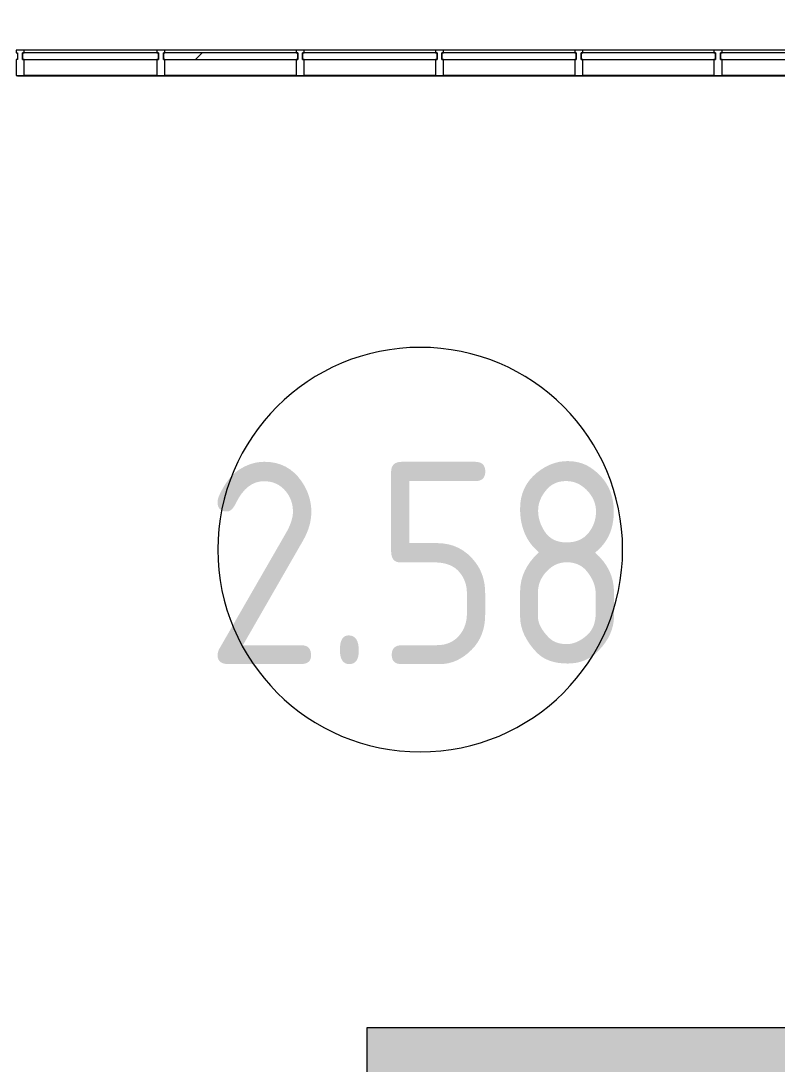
# Model space of a CAD drawing. Header units: millimetres. Extents: x 11693 to 241752, y -8553 to 29926.
# Drawn here: x 96530 to 101200, y 8935 to 15381 of the extents above; entities that cross this region are included whole.
import ezdxf

# ---------------------------------------------------------------- set-up
doc = ezdxf.new("R2010")
doc.units = ezdxf.units.MM
for name, color, linetype, lineweight in [('A-AREA-IDEN', 7, 'Continuous', 9), ('A-DETL', 7, 'Continuous', 5), ('A-GLAZ-CURT-2', 7, 'Continuous', 5), ('A-GLAZ-CWMG-2', 7, 'Continuous', 5)]:
    doc.layers.add(name, color=color, linetype=linetype, lineweight=lineweight)
doc.layers.add('A-DETL-GENF-2', color=7, linetype='Continuous', lineweight=9, true_color=0x4994b4, transparency=0.4)
doc.layers.add('A-FLOR-1', color=7, linetype='Continuous', lineweight=5, true_color=0xaaaaaa)
doc.styles.add('GOST Common_3', font='GOST_Common.ttf', dxfattribs={"width": 0.9, "height": 1250})

# ---------------------------------------------------------------- blocks, each defined once
blk = doc.blocks.new('Системная панель - Стекло - 40мм-23997895-Общий план 2 этажа с размещением фрагментов 2_1-2_7')
at = {"layer": 'A-GLAZ-CURT-2'}
for p, q in [((420, 0), (-420, 0)), ((-420, 0), (-420, -40)), ((420, -40), (420, 0)), ((-420, -40), (420, -40))]:
    blk.add_line(p, q, dxfattribs=at)
blk = doc.blocks.new('Прямоугольный импост - Импост структурный с накладкой - 160мм-23771928-Общий план 2 этажа с размещением фрагментов 2_1-2_7')
at = {"layer": 'A-GLAZ-CWMG-2'}
for p, q in [((7630, 15200), (6810, 15200)), ((7630, 15043), (6810, 15043))]:
    blk.add_line(p, q, dxfattribs=at)
blk = doc.blocks.new('Прямоугольный импост - Импост структурный с накладкой - 160мм-23997897-Общий план 2 этажа с размещением фрагментов 2_1-2_7')
at = {"layer": 'A-GLAZ-CWMG-2'}
for p, q in [((0, 140), (-50, 140)), ((-50, 140), (-50, 40)), ((0, 40), (0, 140)), ((-50, 40), (-40, 40)), ((-40, 0), (-50, 0)), ((-50, 0), (-50, -17)), ((-40, 40), (-40, 0)), ((-10, 0), (-10, 40)), ((-10, 40), (0, 40)), ((0, 0), (-10, 0)), ((0, -17), (0, 0)), ((-50, -17), (0, -17))]:
    blk.add_line(p, q, dxfattribs=at)
blk = doc.blocks.new('Системная панель - Стекло - 40мм-23997899-Общий план 2 этажа с размещением фрагментов 2_1-2_7')
at = {"layer": 'A-GLAZ-CURT-2'}
for p, q in [((415, 0), (-415, 0)), ((-415, 0), (-415, -40)), ((415, -40), (415, 0)), ((-415, -40), (415, -40))]:
    blk.add_line(p, q, dxfattribs=at)
blk = doc.blocks.new('Прямоугольный импост - Импост структурный с накладкой - 160мм-23771909-Общий план 2 этажа с размещением фрагментов 2_1-2_7')
at = {"layer": 'A-GLAZ-CWMG-2'}
for p, q in [((11930, 15200), (11120, 15200)), ((11930, 15043), (11120, 15043))]:
    blk.add_line(p, q, dxfattribs=at)
blk = doc.blocks.new('Прямоугольный импост - Импост структурный с накладкой - 160мм-23997894-Общий план 2 этажа с размещением фрагментов 2_1-2_7')
at = {"layer": 'A-GLAZ-CWMG-2'}
for p, q in [((-25, 40), (-25, 140)), ((-25, 140), (25, 140)), ((25, 140), (25, 40)), ((-15, 40), (-25, 40)), ((-25, -17), (-25, 0)), ((-25, 0), (-15, 0)), ((-15, 0), (-15, 40)), ((15, 40), (15, 0)), ((25, 40), (15, 40)), ((15, 0), (25, 0)), ((25, 0), (25, -17)), ((25, -17), (-25, -17))]:
    blk.add_line(p, q, dxfattribs=at)
blk = doc.blocks.new('Системная панель - Стекло - 40мм-V174-Общий план 2 этажа с размещением фрагментов 2_1-2_7')
at = {"layer": 'A-GLAZ-CURT-2'}
for p, q in [((415, 0), (-415, 0)), ((-415, 0), (-415, -40)), ((415, -40), (415, 0)), ((-415, -40), (415, -40))]:
    blk.add_line(p, q, dxfattribs=at)
blk = doc.blocks.new('Системная панель - Стекло - 40мм-V175-Общий план 2 этажа с размещением фрагментов 2_1-2_7')
at = {"layer": 'A-GLAZ-CURT-2'}
for p, q in [((415, 0), (-415, 0)), ((-415, 0), (-415, -40)), ((415, -40), (415, 0)), ((-415, -40), (415, -40))]:
    blk.add_line(p, q, dxfattribs=at)
blk = doc.blocks.new('Системная панель - Стекло - 40мм-V176-Общий план 2 этажа с размещением фрагментов 2_1-2_7')
at = {"layer": 'A-GLAZ-CURT-2'}
h = blk.add_hatch(dxfattribs=at)
h.set_pattern_fill('FP_167', color=256, style=0, pattern_type=2)
h.set_pattern_definition([(45, (-8585, -14683), (-1414.21, 1414.21), [1000, -3000]), (45, (-9585, -15183), (-1414.21, 1414.21), [3000, -1000]), (45, (-7585, -15683), (-1414.21, 1414.21), [1000, -3000])])
h.paths.add_polyline_path([(415, -40), (415, 0), (-415, 0), (-415, -40)])
for p, q in [((415, 0), (-415, 0)), ((-415, 0), (-415, -40)), ((415, -40), (415, 0)), ((-415, -40), (415, -40))]:
    blk.add_line(p, q, dxfattribs=at)
blk = doc.blocks.new('Системная панель - Стекло - 40мм-V178-Общий план 2 этажа с размещением фрагментов 2_1-2_7')
at = {"layer": 'A-GLAZ-CURT-2'}
for p, q in [((415, 0), (-415, 0)), ((-415, 0), (-415, -40)), ((415, -40), (415, 0)), ((-415, -40), (415, -40))]:
    blk.add_line(p, q, dxfattribs=at)
blk = doc.blocks.new('Марка_Помещения - Номер-25198446-Общий план 2 этажа с размещением фрагментов 2_1-2_7')
at = {"layer": 'A-AREA-IDEN'}
for start, end in [(360, 180), (180, 360)]:
    blk.add_arc((0, 0), 2.5, start, end, dxfattribs=at)

msp = doc.modelspace()

# ---------------------------------------------------------------- hatches: boundary and pattern name
at = {"layer": 'A-DETL-GENF-2'}
h = msp.add_hatch(color=256, dxfattribs=at)
h.paths.add_polyline_path([(155380.5, -100), (161610.5, -100), (161610.5, 7900), (155380.5, 7900), (155380.5, -45.4)])
h.paths.add_polyline_path([(109196.3, 5828), (120649.8, 5828), (120649.8, 9159), (98665.8, 9159), (98665.8, 5828), (101004.1, 5828)])
h.paths.add_polyline_path([(92812, 10900), (93999.8, 10900), (93999.8, 15358.1), (89471.8, 15358.1), (89471.8, 10900), (90763.9, 10900)])
h.paths.add_polyline_path([(103449.8, 10900), (109949.8, 10900), (109949.8, 15200), (103449.8, 15200), (103449.8, 13326.8)])
h.paths.add_polyline_path([(175269.8, 14480), (181689.8, 14480), (181689.8, 21558), (175269.8, 21558), (175269.8, 14542.4)])
h.paths.add_polyline_path([(163779.8, 22180), (163779.8, 27350), (160469.8, 27350), (160469.8, 22180), (162445.3, 22180)])
h.paths.add_polyline_path([(174489.8, 22600), (174489.8, 27350), (170809.8, 27350), (170809.8, 22600), (172685.5, 22600)])

# ---------------------------------------------------------------- linework, layer by layer
at = {"layer": 'A-DETL'}
for p, q in [((120649.8, 9159), (98665.8, 9159)), ((98665.8, 9159), (98665.8, 5828))]:
    msp.add_line(p, q, dxfattribs=at)
at = {"layer": 'A-FLOR-1'}
msp.add_line((103449.8, 15040), (96509.8, 15040), dxfattribs=at)

# ---------------------------------------------------------------- block references
at = {"layer": 'A-AREA-IDEN', "xscale": 499.9999999999995, "yscale": 499.9999999999995, "zscale": 499.9999999999995}
msp.add_blockref('Марка_Помещения - Номер-25198446-Общий план 2 этажа с размещением фрагментов 2_1-2_7', (98996, 12113.8), dxfattribs=at)
at = {"layer": 'A-GLAZ-CURT-2'}
for name, p in [('Системная панель - Стекло - 40мм-23997895-Общий план 2 этажа с размещением фрагментов 2_1-2_7', (96959.8, 15183)), ('Системная панель - Стекло - 40мм-V176-Общий план 2 этажа с размещением фрагментов 2_1-2_7', (97824.8, 15183)), ('Системная панель - Стекло - 40мм-V174-Общий план 2 этажа с размещением фрагментов 2_1-2_7', (98684.8, 15183)), ('Системная панель - Стекло - 40мм-V175-Общий план 2 этажа с размещением фрагментов 2_1-2_7', (99544.8, 15183)), ('Системная панель - Стекло - 40мм-V178-Общий план 2 этажа с размещением фрагментов 2_1-2_7', (100404.8, 15183)), ('Системная панель - Стекло - 40мм-23997899-Общий план 2 этажа с размещением фрагментов 2_1-2_7', (101264.8, 15183))]:
    msp.add_blockref(name, p, dxfattribs=at)
at = {"layer": 'A-GLAZ-CWMG-2', "rotation": 180}
msp.add_blockref('Прямоугольный импост - Импост структурный с накладкой - 160мм-23997897-Общий план 2 этажа с размещением фрагментов 2_1-2_7', (96499.8, 15183), dxfattribs=at)
at = {"layer": 'A-GLAZ-CWMG-2'}
for name, p in [('Прямоугольный импост - Импост структурный с накладкой - 160мм-23771928-Общий план 2 этажа с размещением фрагментов 2_1-2_7', (89739.8, 0)), ('Прямоугольный импост - Импост структурный с накладкой - 160мм-23771909-Общий план 2 этажа с размещением фрагментов 2_1-2_7', (86299.8, 0)), ('Прямоугольный импост - Импост структурный с накладкой - 160мм-23771909-Общий план 2 этажа с размещением фрагментов 2_1-2_7', (87159.8, 0)), ('Прямоугольный импост - Импост структурный с накладкой - 160мм-23771909-Общий план 2 этажа с размещением фрагментов 2_1-2_7', (88019.8, 0)), ('Прямоугольный импост - Импост структурный с накладкой - 160мм-23771909-Общий план 2 этажа с размещением фрагментов 2_1-2_7', (88879.8, 0)), ('Прямоугольный импост - Импост структурный с накладкой - 160мм-23771909-Общий план 2 этажа с размещением фрагментов 2_1-2_7', (89739.8, 0))]:
    msp.add_blockref(name, p, dxfattribs=at)
at = {"layer": 'A-GLAZ-CWMG-2', "extrusion": (0, 0, -1), "rotation": 180}
for p in [(-97394.8, 15183), (-98254.8, 15183), (-99114.8, 15183), (-99974.8, 15183), (-100834.8, 15183)]:
    msp.add_blockref('Прямоугольный импост - Импост структурный с накладкой - 160мм-23997894-Общий план 2 этажа с размещением фрагментов 2_1-2_7', p, dxfattribs=at)

# ---------------------------------------------------------------- texts
at = {"layer": 'A-AREA-IDEN', "insert": (97667.3, 12656.6), "char_height": 1250, "width": 3318.986, "attachment_point": 1, "style": 'GOST Common_3'}
msp.add_mtext('2.58', dxfattribs=at)

doc.saveas('drawing.dxf')
